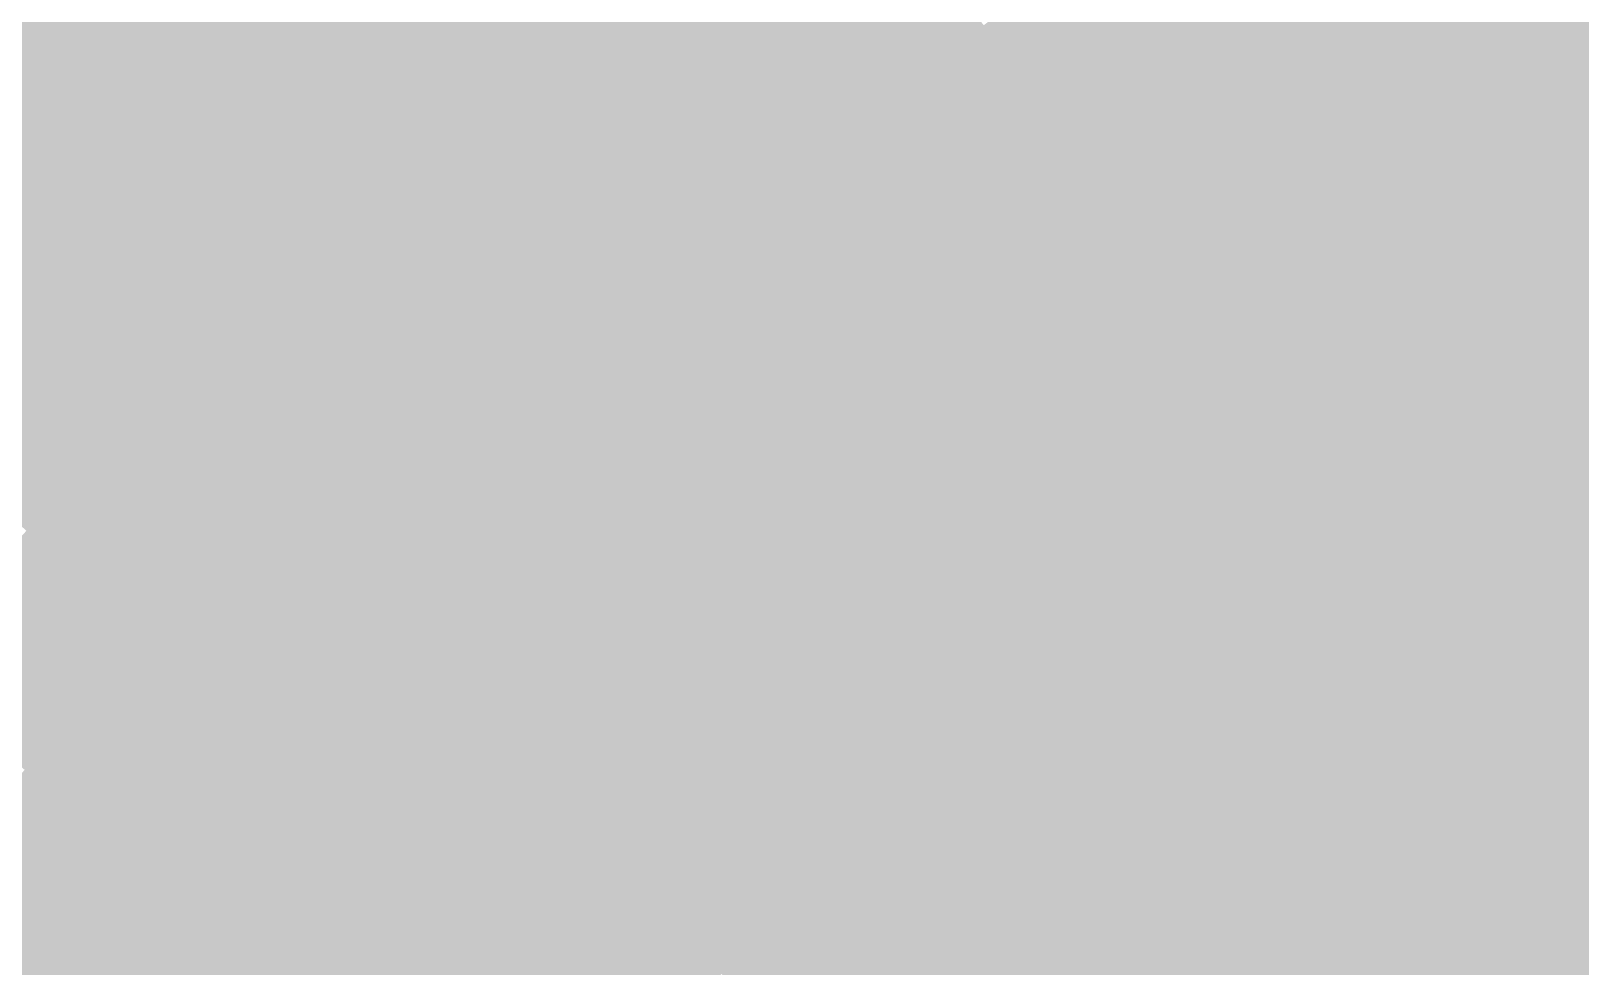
# Model space of a CAD drawing. Header units: inches. Extents: x -266 to 784, y -170 to 213.
# Drawn here: x -97.69 to -68.9, y 85 to 102.38 of the extents above; entities that cross this region are included whole.
import ezdxf

# ---------------------------------------------------------------- set-up
doc = ezdxf.new("R2010")
doc.units = ezdxf.units.IN
doc.header["$MEASUREMENT"] = 0

msp = doc.modelspace()

# ---------------------------------------------------------------- linework, layer by layer
at = {"color": 107, "true_color": 0x3d7b4a}
msp.add_solid([(-97.225217, 102.118839), (-97.914757, 102.843086), (-94.689813, 104.474109), (-95.361372, 105.21506)], dxfattribs=at)
at = {"color": 107, "true_color": 0x438850}
msp.add_solid([(-92.675136, 102.251255), (-93.346695, 102.992206), (-90.137852, 104.494821), (-90.791025, 105.25203)], dxfattribs=at)
at = {"color": 105, "true_color": 0x4a9456}
msp.add_solid([(-88.178334, 102.223194), (-88.831507, 102.980403), (-85.643093, 104.356411), (-86.277487, 105.129422)], dxfattribs=at)
at = {"color": 105, "true_color": 0x50a15b}
msp.add_solid([(-83.739914, 102.03738), (-84.374307, 102.81039), (-81.21057, 104.061728), (-81.825802, 104.850075)], dxfattribs=at)
at = {"color": 93, "true_color": 0x5bb663}
msp.add_solid([(-75.653812, 102.007357), (-76.249511, 102.810564), (-73.12764, 103.833271), (-73.703448, 104.650856)], dxfattribs=at)
at = {"color": 93, "true_color": 0x5fbf66}
msp.add_solid([(-71.976024, 102.198102), (-72.551832, 103.015686), (-69.446279, 103.933702), (-70.001849, 104.765171)], dxfattribs=at)
at = {"color": 107, "true_color": 0x3f7f4d}
msp.add_solid([(-96.535676, 101.394592), (-97.225217, 102.118839), (-94.018254, 103.733158), (-94.689813, 104.474109)], dxfattribs=at)
at = {"color": 107, "true_color": 0x458c53}
msp.add_solid([(-92.003577, 101.510304), (-92.675136, 102.251255), (-89.484679, 103.737612), (-90.137852, 104.494821)], dxfattribs=at)
at = {"color": 105, "true_color": 0x4c9958}
msp.add_solid([(-87.525161, 101.465985), (-88.178334, 102.223194), (-85.0087, 103.583401), (-85.643093, 104.356411)], dxfattribs=at)
at = {"color": 105, "true_color": 0x56ae61}
msp.add_solid([(-79.364875, 101.696689), (-79.980107, 102.485036), (-76.84521, 103.613772), (-77.44091, 104.416979)], dxfattribs=at)
at = {"color": 105, "true_color": 0x52a55e}
msp.add_solid([(-83.10552, 101.264369), (-83.739914, 102.03738), (-80.595338, 103.273382), (-81.21057, 104.061728)], dxfattribs=at)
at = {"color": 93, "true_color": 0x61c368}
msp.add_solid([(-71.400216, 101.380517), (-71.976024, 102.198102), (-68.890709, 103.102232), (-69.446279, 103.933702)], dxfattribs=at)
at = {"color": 107, "true_color": 0x41834f}
msp.add_solid([(-95.846136, 100.670345), (-96.535676, 101.394592), (-93.346695, 102.992206), (-94.018254, 103.733158)], dxfattribs=at)
at = {"color": 95, "true_color": 0x489055}
msp.add_solid([(-91.332018, 100.769353), (-92.003577, 101.510304), (-88.831507, 102.980403), (-89.484679, 103.737612)], dxfattribs=at)
at = {"color": 93, "true_color": 0x5dbb66}
msp.add_solid([(-75.058112, 101.204149), (-75.653812, 102.007357), (-72.551832, 103.015686), (-73.12764, 103.833271)], dxfattribs=at)
at = {"color": 105, "true_color": 0x4e9d5b}
msp.add_solid([(-86.871988, 100.708777), (-87.525161, 101.465985), (-84.374307, 102.81039), (-85.0087, 103.583401)], dxfattribs=at)
at = {"color": 105, "true_color": 0x59b263}
msp.add_solid([(-78.749644, 100.908343), (-79.364875, 101.696689), (-76.249511, 102.810564), (-76.84521, 103.613772)], dxfattribs=at)
at = {"color": 105, "true_color": 0x54aa60}
msp.add_solid([(-82.471127, 100.491359), (-83.10552, 101.264369), (-79.980107, 102.485036), (-80.595338, 103.273382)], dxfattribs=at)
at = {"color": 93, "true_color": 0x63c86a}
msp.add_solid([(-70.824408, 100.562932), (-71.400216, 101.380517), (-68.335139, 102.270762), (-68.890709, 103.102232)], dxfattribs=at)
at = {"color": 107, "true_color": 0x3d7b4b}
msp.add_solid([(-99.702056, 99.702056), (-100.409163, 100.409163), (-97.225217, 102.118839), (-97.914757, 102.843086)], dxfattribs=at)
at = {"color": 107, "true_color": 0x438852}
msp.add_solid([(-95.156595, 99.946097), (-95.846136, 100.670345), (-92.675136, 102.251255), (-93.346695, 102.992206)], dxfattribs=at)
at = {"color": 105, "true_color": 0x4a9458}
msp.add_solid([(-90.660459, 100.028402), (-91.332018, 100.769353), (-88.178334, 102.223194), (-88.831507, 102.980403)], dxfattribs=at)
at = {"color": 105, "true_color": 0x50a15d}
msp.add_solid([(-86.218815, 99.951568), (-86.871988, 100.708777), (-83.739914, 102.03738), (-84.374307, 102.81039)], dxfattribs=at)
at = {"color": 93, "true_color": 0x5bb665}
msp.add_solid([(-78.134412, 100.119996), (-78.749644, 100.908343), (-75.653812, 102.007357), (-76.249511, 102.810564)], dxfattribs=at)
at = {"color": 93, "true_color": 0x5fbf68}
msp.add_solid([(-74.462413, 100.400941), (-75.058112, 101.204149), (-71.976024, 102.198102), (-72.551832, 103.015686)], dxfattribs=at)
at = {"color": 107, "true_color": 0x458c54}
msp.add_solid([(-94.467055, 99.22185), (-95.156595, 99.946097), (-92.003577, 101.510304), (-92.675136, 102.251255)], dxfattribs=at)
at = {"color": 105, "true_color": 0x4c995a}
msp.add_solid([(-89.9889, 99.287451), (-90.660459, 100.028402), (-87.525161, 101.465985), (-88.178334, 102.223194)], dxfattribs=at)
at = {"color": 105, "true_color": 0x56ae63}
msp.add_solid([(-81.836734, 99.718348), (-82.471127, 100.491359), (-79.364875, 101.696689), (-79.980107, 102.485036)], dxfattribs=at)
at = {"color": 93, "true_color": 0x65cc6d}
msp.add_solid([(-70.248599, 99.745347), (-70.824408, 100.562932), (-67.779568, 101.439293), (-68.335139, 102.270762)], dxfattribs=at)
at = {"color": 107, "true_color": 0x3f7f4e}
msp.add_solid([(-98.994949, 98.994949), (-99.702056, 99.702056), (-96.535676, 101.394592), (-97.225217, 102.118839)], dxfattribs=at)
at = {"color": 105, "true_color": 0x52a560}
msp.add_solid([(-85.565642, 99.194359), (-86.218815, 99.951568), (-83.10552, 101.264369), (-83.739914, 102.03738)], dxfattribs=at)
at = {"color": 93, "true_color": 0x5dbb68}
msp.add_solid([(-77.51918, 99.33165), (-78.134412, 100.119996), (-75.058112, 101.204149), (-75.653812, 102.007357)], dxfattribs=at)
at = {"color": 93, "true_color": 0x61c36a}
msp.add_solid([(-73.866714, 99.597734), (-74.462413, 100.400941), (-71.400216, 101.380517), (-71.976024, 102.198102)], dxfattribs=at)
at = {"color": 105, "true_color": 0x59b265}
msp.add_solid([(-81.20234, 98.945338), (-81.836734, 99.718348), (-78.749644, 100.908343), (-79.364875, 101.696689)], dxfattribs=at)
at = {"color": 107, "true_color": 0x418351}
msp.add_solid([(-98.287843, 98.287843), (-98.994949, 98.994949), (-95.846136, 100.670345), (-96.535676, 101.394592)], dxfattribs=at)
at = {"color": 105, "true_color": 0x489057}
msp.add_solid([(-93.777514, 98.497603), (-94.467055, 99.22185), (-91.332018, 100.769353), (-92.003577, 101.510304)], dxfattribs=at)
at = {"color": 105, "true_color": 0x4e9d5d}
msp.add_solid([(-89.317341, 98.5465), (-89.9889, 99.287451), (-86.871988, 100.708777), (-87.525161, 101.465985)], dxfattribs=at)
at = {"color": 93, "true_color": 0x63c86d}
msp.add_solid([(-73.271014, 98.794526), (-73.866714, 99.597734), (-70.824408, 100.562932), (-71.400216, 101.380517)], dxfattribs=at)
at = {"color": 93, "true_color": 0x68d06f}
msp.add_solid([(-69.672791, 98.927762), (-70.248599, 99.745347), (-67.223998, 100.607823), (-67.779568, 101.439293)], dxfattribs=at)
at = {"color": 105, "true_color": 0x54aa62}
msp.add_solid([(-84.91247, 98.43715), (-85.565642, 99.194359), (-82.471127, 100.491359), (-83.10552, 101.264369)], dxfattribs=at)
at = {"color": 93, "true_color": 0x5fbf6a}
msp.add_solid([(-76.903949, 98.543303), (-77.51918, 99.33165), (-74.462413, 100.400941), (-75.058112, 101.204149)], dxfattribs=at)
at = {"color": 105, "true_color": 0x4a9459}
msp.add_solid([(-93.087974, 97.773356), (-93.777514, 98.497603), (-90.660459, 100.028402), (-91.332018, 100.769353)], dxfattribs=at)
at = {"color": 93, "true_color": 0x5bb668}
msp.add_solid([(-80.567947, 98.172328), (-81.20234, 98.945338), (-78.134412, 100.119996), (-78.749644, 100.908343)], dxfattribs=at)
at = {"color": 107, "true_color": 0x438853}
msp.add_solid([(-97.580736, 97.580736), (-98.287843, 98.287843), (-95.156595, 99.946097), (-95.846136, 100.670345)], dxfattribs=at)
at = {"color": 105, "true_color": 0x50a15f}
msp.add_solid([(-88.645782, 97.805549), (-89.317341, 98.5465), (-86.218815, 99.951568), (-86.871988, 100.708777)], dxfattribs=at)
at = {"color": 105, "true_color": 0x56ae65}
msp.add_solid([(-84.259297, 97.679941), (-84.91247, 98.43715), (-81.836734, 99.718348), (-82.471127, 100.491359)], dxfattribs=at)
at = {"color": 93, "true_color": 0x65cc6f}
msp.add_solid([(-72.675315, 97.991319), (-73.271014, 98.794526), (-70.248599, 99.745347), (-70.824408, 100.562932)], dxfattribs=at)
at = {"color": 93, "true_color": 0x6ad471}
msp.add_solid([(-69.096983, 98.110178), (-69.672791, 98.927762), (-66.668428, 99.776353), (-67.223998, 100.607823)], dxfattribs=at)
at = {"color": 93, "true_color": 0x61c36d}
msp.add_solid([(-76.288717, 97.754957), (-76.903949, 98.543303), (-73.866714, 99.597734), (-74.462413, 100.400941)], dxfattribs=at)
at = {"color": 107, "true_color": 0x458c56}
msp.add_solid([(-96.873629, 96.873629), (-97.580736, 97.580736), (-94.467055, 99.22185), (-95.156595, 99.946097)], dxfattribs=at)
at = {"color": 105, "true_color": 0x4c995c}
msp.add_solid([(-92.398433, 97.049109), (-93.087974, 97.773356), (-89.9889, 99.287451), (-90.660459, 100.028402)], dxfattribs=at)
at = {"color": 105, "true_color": 0x52a562}
msp.add_solid([(-87.974223, 97.064597), (-88.645782, 97.805549), (-85.565642, 99.194359), (-86.218815, 99.951568)], dxfattribs=at)
at = {"color": 93, "true_color": 0x5dbb6a}
msp.add_solid([(-79.933554, 97.399317), (-80.567947, 98.172328), (-77.51918, 99.33165), (-78.134412, 100.119996)], dxfattribs=at)
at = {"color": 93, "true_color": 0x59b267}
msp.add_solid([(-83.606124, 96.922732), (-84.259297, 97.679941), (-81.20234, 98.945338), (-81.836734, 99.718348)], dxfattribs=at)
at = {"color": 93, "true_color": 0x68d071}
msp.add_solid([(-72.079616, 97.188111), (-72.675315, 97.991319), (-69.672791, 98.927762), (-70.248599, 99.745347)], dxfattribs=at)
at = {"color": 103, "true_color": 0x6cd973}
msp.add_solid([(-68.521175, 97.292593), (-69.096983, 98.110178), (-66.112858, 98.944884), (-66.668428, 99.776353)], dxfattribs=at)
at = {"color": 93, "true_color": 0x5fbf6c}
msp.add_solid([(-79.299161, 96.626307), (-79.933554, 97.399317), (-76.903949, 98.543303), (-77.51918, 99.33165)], dxfattribs=at)
at = {"color": 93, "true_color": 0x63c86f}
msp.add_solid([(-75.673486, 96.966611), (-76.288717, 97.754957), (-73.271014, 98.794526), (-73.866714, 99.597734)], dxfattribs=at)
at = {"color": 105, "true_color": 0x489059}
msp.add_solid([(-96.166522, 96.166522), (-96.873629, 96.873629), (-93.777514, 98.497603), (-94.467055, 99.22185)], dxfattribs=at)
at = {"color": 105, "true_color": 0x4e9d5f}
msp.add_solid([(-91.708892, 96.324862), (-92.398433, 97.049109), (-89.317341, 98.5465), (-89.9889, 99.287451)], dxfattribs=at)
at = {"color": 105, "true_color": 0x54aa64}
msp.add_solid([(-87.302664, 96.323646), (-87.974223, 97.064597), (-84.91247, 98.43715), (-85.565642, 99.194359)], dxfattribs=at)
at = {"color": 93, "true_color": 0x5bb66a}
msp.add_solid([(-82.952951, 96.165524), (-83.606124, 96.922732), (-80.567947, 98.172328), (-81.20234, 98.945338)], dxfattribs=at)
at = {"color": 93, "true_color": 0x65cc71}
msp.add_solid([(-75.058254, 96.178264), (-75.673486, 96.966611), (-72.675315, 97.991319), (-73.271014, 98.794526)], dxfattribs=at)
at = {"color": 103, "true_color": 0x6ad474}
msp.add_solid([(-71.483917, 96.384904), (-72.079616, 97.188111), (-69.096983, 98.110178), (-69.672791, 98.927762)], dxfattribs=at)
at = {"color": 105, "true_color": 0x4a945b}
msp.add_solid([(-95.459415, 95.459415), (-96.166522, 96.166522), (-93.087974, 97.773356), (-93.777514, 98.497603)], dxfattribs=at)
at = {"color": 105, "true_color": 0x50a161}
msp.add_solid([(-91.019352, 95.600615), (-91.708892, 96.324862), (-88.645782, 97.805549), (-89.317341, 98.5465)], dxfattribs=at)
at = {"color": 93, "true_color": 0x61c36f}
msp.add_solid([(-78.664767, 95.853296), (-79.299161, 96.626307), (-76.288717, 97.754957), (-76.903949, 98.543303)], dxfattribs=at)
at = {"color": 107, "true_color": 0x438855}
msp.add_solid([(-99.946097, 95.156595), (-100.670345, 95.846136), (-97.580736, 97.580736), (-98.287843, 98.287843)], dxfattribs=at)
at = {"color": 105, "true_color": 0x56ae67}
msp.add_solid([(-86.631105, 95.582695), (-87.302664, 96.323646), (-84.259297, 97.679941), (-84.91247, 98.43715)], dxfattribs=at)
at = {"color": 93, "true_color": 0x5dbb6c}
msp.add_solid([(-82.299778, 95.408315), (-82.952951, 96.165524), (-79.933554, 97.399317), (-80.567947, 98.172328)], dxfattribs=at)
at = {"color": 103, "true_color": 0x68d074}
msp.add_solid([(-74.443022, 95.389918), (-75.058254, 96.178264), (-72.079616, 97.188111), (-72.675315, 97.991319)], dxfattribs=at)
at = {"color": 103, "true_color": 0x6cd976}
msp.add_solid([(-70.888217, 95.581696), (-71.483917, 96.384904), (-68.521175, 97.292593), (-69.096983, 98.110178)], dxfattribs=at)
at = {"color": 105, "true_color": 0x4c995e}
msp.add_solid([(-94.752309, 94.752309), (-95.459415, 95.459415), (-92.398433, 97.049109), (-93.087974, 97.773356)], dxfattribs=at)
at = {"color": 105, "true_color": 0x52a564}
msp.add_solid([(-90.329811, 94.876368), (-91.019352, 95.600615), (-87.974223, 97.064597), (-88.645782, 97.805549)], dxfattribs=at)
at = {"color": 93, "true_color": 0x59b269}
msp.add_solid([(-85.959546, 94.841744), (-86.631105, 95.582695), (-83.606124, 96.922732), (-84.259297, 97.679941)], dxfattribs=at)
at = {"color": 93, "true_color": 0x63c871}
msp.add_solid([(-78.030374, 95.080286), (-78.664767, 95.853296), (-75.673486, 96.966611), (-76.288717, 97.754957)], dxfattribs=at)
at = {"color": 117, "true_color": 0x458c58}
msp.add_solid([(-99.22185, 94.467055), (-99.946097, 95.156595), (-96.873629, 96.873629), (-97.580736, 97.580736)], dxfattribs=at)
at = {"color": 93, "true_color": 0x5fbf6f}
msp.add_solid([(-81.646605, 94.651106), (-82.299778, 95.408315), (-79.299161, 96.626307), (-79.933554, 97.399317)], dxfattribs=at)
at = {"color": 105, "true_color": 0x4e9d60}
msp.add_solid([(-94.045202, 94.045202), (-94.752309, 94.752309), (-91.708892, 96.324862), (-92.398433, 97.049109)], dxfattribs=at)
at = {"color": 105, "true_color": 0x54aa66}
msp.add_solid([(-89.640271, 94.152121), (-90.329811, 94.876368), (-87.302664, 96.323646), (-87.974223, 97.064597)], dxfattribs=at)
at = {"color": 103, "true_color": 0x6ad476}
msp.add_solid([(-73.827791, 94.601571), (-74.443022, 95.389918), (-71.483917, 96.384904), (-72.079616, 97.188111)], dxfattribs=at)
at = {"color": 103, "true_color": 0x6edd78}
msp.add_solid([(-70.292518, 94.778489), (-70.888217, 95.581696), (-67.945367, 96.475008), (-68.521175, 97.292593)], dxfattribs=at)
at = {"color": 105, "true_color": 0x48905a}
msp.add_solid([(-98.497603, 93.777514), (-99.22185, 94.467055), (-96.166522, 96.166522), (-96.873629, 96.873629)], dxfattribs=at)
at = {"color": 93, "true_color": 0x5bb66c}
msp.add_solid([(-85.287987, 94.100793), (-85.959546, 94.841744), (-82.952951, 96.165524), (-83.606124, 96.922732)], dxfattribs=at)
at = {"color": 103, "true_color": 0x65cc74}
msp.add_solid([(-77.395981, 94.307275), (-78.030374, 95.080286), (-75.058254, 96.178264), (-75.673486, 96.966611)], dxfattribs=at)
at = {"color": 93, "true_color": 0x61c371}
msp.add_solid([(-80.993433, 93.893897), (-81.646605, 94.651106), (-78.664767, 95.853296), (-79.299161, 96.626307)], dxfattribs=at)
at = {"color": 103, "true_color": 0x70e17b}
msp.add_solid([(-69.696819, 93.975281), (-70.292518, 94.778489), (-67.369558, 95.657423), (-67.945367, 96.475008)], dxfattribs=at)
at = {"color": 105, "true_color": 0x4a945d}
msp.add_solid([(-97.773356, 93.087974), (-98.497603, 93.777514), (-95.459415, 95.459415), (-96.166522, 96.166522)], dxfattribs=at)
at = {"color": 105, "true_color": 0x50a163}
msp.add_solid([(-93.338095, 93.338095), (-94.045202, 94.045202), (-91.019352, 95.600615), (-91.708892, 96.324862)], dxfattribs=at)
at = {"color": 115, "true_color": 0x56ae69}
msp.add_solid([(-88.95073, 93.427874), (-89.640271, 94.152121), (-86.631105, 95.582695), (-87.302664, 96.323646)], dxfattribs=at)
at = {"color": 93, "true_color": 0x5dbb6e}
msp.add_solid([(-84.616428, 93.359842), (-85.287987, 94.100793), (-82.299778, 95.408315), (-82.952951, 96.165524)], dxfattribs=at)
at = {"color": 103, "true_color": 0x68d076}
msp.add_solid([(-76.761587, 93.534265), (-77.395981, 94.307275), (-74.443022, 95.389918), (-75.058254, 96.178264)], dxfattribs=at)
at = {"color": 103, "true_color": 0x6cd979}
msp.add_solid([(-73.212559, 93.813225), (-73.827791, 94.601571), (-70.888217, 95.581696), (-71.483917, 96.384904)], dxfattribs=at)
at = {"color": 105, "true_color": 0x52a566}
msp.add_solid([(-92.630988, 92.630988), (-93.338095, 93.338095), (-90.329811, 94.876368), (-91.019352, 95.600615)], dxfattribs=at)
at = {"color": 115, "true_color": 0x59b26b}
msp.add_solid([(-88.26119, 92.703627), (-88.95073, 93.427874), (-85.959546, 94.841744), (-86.631105, 95.582695)], dxfattribs=at)
at = {"color": 103, "true_color": 0x63c874}
msp.add_solid([(-80.34026, 93.136688), (-80.993433, 93.893897), (-78.030374, 95.080286), (-78.664767, 95.853296)], dxfattribs=at)
at = {"color": 103, "true_color": 0x6edd7b}
msp.add_solid([(-72.597328, 93.024878), (-73.212559, 93.813225), (-70.292518, 94.778489), (-70.888217, 95.581696)], dxfattribs=at)
at = {"color": 103, "true_color": 0x72e57d}
msp.add_solid([(-69.101119, 93.172074), (-69.696819, 93.975281), (-66.79375, 94.839838), (-67.369558, 95.657423)], dxfattribs=at)
at = {"color": 105, "true_color": 0x4c9960}
msp.add_solid([(-97.049109, 92.398433), (-97.773356, 93.087974), (-94.752309, 94.752309), (-95.459415, 95.459415)], dxfattribs=at)
at = {"color": 93, "true_color": 0x5fbf71}
msp.add_solid([(-83.944869, 92.618891), (-84.616428, 93.359842), (-81.646605, 94.651106), (-82.299778, 95.408315)], dxfattribs=at)
at = {"color": 103, "true_color": 0x6ad479}
msp.add_solid([(-76.127194, 92.761254), (-76.761587, 93.534265), (-73.827791, 94.601571), (-74.443022, 95.389918)], dxfattribs=at)
at = {"color": 103, "true_color": 0x65cc76}
msp.add_solid([(-79.687087, 92.379479), (-80.34026, 93.136688), (-77.395981, 94.307275), (-78.030374, 95.080286)], dxfattribs=at)
at = {"color": 105, "true_color": 0x4e9d62}
msp.add_solid([(-96.324862, 91.708892), (-97.049109, 92.398433), (-94.045202, 94.045202), (-94.752309, 94.752309)], dxfattribs=at)
at = {"color": 105, "true_color": 0x54aa68}
msp.add_solid([(-91.923882, 91.923882), (-92.630988, 92.630988), (-89.640271, 94.152121), (-90.329811, 94.876368)], dxfattribs=at)
at = {"color": 93, "true_color": 0x5bb66e}
msp.add_solid([(-87.571649, 91.97938), (-88.26119, 92.703627), (-85.287987, 94.100793), (-85.959546, 94.841744)], dxfattribs=at)
at = {"color": 103, "true_color": 0x70e17d}
msp.add_solid([(-71.982096, 92.236532), (-72.597328, 93.024878), (-69.696819, 93.975281), (-70.292518, 94.778489)], dxfattribs=at)
at = {"color": 91, "true_color": 0x74ea7f}
msp.add_solid([(-68.50542, 92.368866), (-69.101119, 93.172074), (-66.217942, 94.022254), (-66.79375, 94.839838)], dxfattribs=at)
at = {"color": 103, "true_color": 0x61c374}
msp.add_solid([(-83.27331, 91.87794), (-83.944869, 92.618891), (-80.993433, 93.893897), (-81.646605, 94.651106)], dxfattribs=at)
at = {"color": 103, "true_color": 0x6cd97b}
msp.add_solid([(-75.492801, 91.988244), (-76.127194, 92.761254), (-73.212559, 93.813225), (-73.827791, 94.601571)], dxfattribs=at)
at = {"color": 115, "true_color": 0x56ae6b}
msp.add_solid([(-91.216775, 91.216775), (-91.923882, 91.923882), (-88.95073, 93.427874), (-89.640271, 94.152121)], dxfattribs=at)
at = {"color": 103, "true_color": 0x68d079}
msp.add_solid([(-79.033914, 91.62227), (-79.687087, 92.379479), (-76.761587, 93.534265), (-77.395981, 94.307275)], dxfattribs=at)
at = {"color": 105, "true_color": 0x50a165}
msp.add_solid([(-95.600615, 91.019352), (-96.324862, 91.708892), (-93.338095, 93.338095), (-94.045202, 94.045202)], dxfattribs=at)
at = {"color": 93, "true_color": 0x5dbb71}
msp.add_solid([(-86.882109, 91.255132), (-87.571649, 91.97938), (-84.616428, 93.359842), (-85.287987, 94.100793)], dxfattribs=at)
at = {"color": 103, "true_color": 0x63c876}
msp.add_solid([(-82.601751, 91.136988), (-83.27331, 91.87794), (-80.34026, 93.136688), (-80.993433, 93.893897)], dxfattribs=at)
at = {"color": 103, "true_color": 0x72e580}
msp.add_solid([(-71.366865, 91.448186), (-71.982096, 92.236532), (-69.101119, 93.172074), (-69.696819, 93.975281)], dxfattribs=at)
at = {"color": 103, "true_color": 0x6edd7e}
msp.add_solid([(-74.858408, 91.215234), (-75.492801, 91.988244), (-72.597328, 93.024878), (-73.212559, 93.813225)], dxfattribs=at)
at = {"color": 105, "true_color": 0x52a568}
msp.add_solid([(-94.876368, 90.329811), (-95.600615, 91.019352), (-92.630988, 92.630988), (-93.338095, 93.338095)], dxfattribs=at)
at = {"color": 115, "true_color": 0x59b26e}
msp.add_solid([(-90.509668, 90.509668), (-91.216775, 91.216775), (-88.26119, 92.703627), (-88.95073, 93.427874)], dxfattribs=at)
at = {"color": 103, "true_color": 0x5fbf73}
msp.add_solid([(-86.192568, 90.530885), (-86.882109, 91.255132), (-83.944869, 92.618891), (-84.616428, 93.359842)], dxfattribs=at)
at = {"color": 103, "true_color": 0x6ad47b}
msp.add_solid([(-78.380741, 90.865062), (-79.033914, 91.62227), (-76.127194, 92.761254), (-76.761587, 93.534265)], dxfattribs=at)
at = {"color": 105, "true_color": 0x4c9961}
msp.add_solid([(-99.287451, 89.9889), (-100.028402, 90.660459), (-97.049109, 92.398433), (-97.773356, 93.087974)], dxfattribs=at)
at = {"color": 103, "true_color": 0x65cc79}
msp.add_solid([(-81.930192, 90.396037), (-82.601751, 91.136988), (-79.687087, 92.379479), (-80.34026, 93.136688)], dxfattribs=at)
at = {"color": 103, "true_color": 0x70e180}
msp.add_solid([(-74.224014, 90.442223), (-74.858408, 91.215234), (-71.982096, 92.236532), (-72.597328, 93.024878)], dxfattribs=at)
at = {"color": 91, "true_color": 0x74ea82}
msp.add_solid([(-70.751633, 90.659839), (-71.366865, 91.448186), (-68.50542, 92.368866), (-69.101119, 93.172074)], dxfattribs=at)
at = {"color": 93, "true_color": 0x5bb670}
msp.add_solid([(-89.802561, 89.802561), (-90.509668, 90.509668), (-87.571649, 91.97938), (-88.26119, 92.703627)], dxfattribs=at)
at = {"color": 103, "true_color": 0x6cd97e}
msp.add_solid([(-77.727568, 90.107853), (-78.380741, 90.865062), (-75.492801, 91.988244), (-76.127194, 92.761254)], dxfattribs=at)
at = {"color": 115, "true_color": 0x54aa6a}
msp.add_solid([(-94.152121, 89.640271), (-94.876368, 90.329811), (-91.923882, 91.923882), (-92.630988, 92.630988)], dxfattribs=at)
at = {"color": 103, "true_color": 0x61c376}
msp.add_solid([(-85.503028, 89.806638), (-86.192568, 90.530885), (-83.27331, 91.87794), (-83.944869, 92.618891)], dxfattribs=at)
at = {"color": 105, "true_color": 0x4e9d64}
msp.add_solid([(-98.5465, 89.317341), (-99.287451, 89.9889), (-96.324862, 91.708892), (-97.049109, 92.398433)], dxfattribs=at)
at = {"color": 103, "true_color": 0x68d07b}
msp.add_solid([(-81.258634, 89.655086), (-81.930192, 90.396037), (-79.033914, 91.62227), (-79.687087, 92.379479)], dxfattribs=at)
at = {"color": 103, "true_color": 0x72e582}
msp.add_solid([(-73.589621, 89.669213), (-74.224014, 90.442223), (-71.366865, 91.448186), (-71.982096, 92.236532)], dxfattribs=at)
at = {"color": 91, "true_color": 0x76ee84}
msp.add_solid([(-70.136401, 89.871493), (-70.751633, 90.659839), (-67.909721, 91.565659), (-68.50542, 92.368866)], dxfattribs=at)
at = {"color": 115, "true_color": 0x56ae6d}
msp.add_solid([(-93.427874, 88.95073), (-94.152121, 89.640271), (-91.216775, 91.216775), (-91.923882, 91.923882)], dxfattribs=at)
at = {"color": 103, "true_color": 0x5dbb73}
msp.add_solid([(-89.095454, 89.095454), (-89.802561, 89.802561), (-86.882109, 91.255132), (-87.571649, 91.97938)], dxfattribs=at)
at = {"color": 103, "true_color": 0x63c878}
msp.add_solid([(-84.813487, 89.082391), (-85.503028, 89.806638), (-82.601751, 91.136988), (-83.27331, 91.87794)], dxfattribs=at)
at = {"color": 103, "true_color": 0x6edd80}
msp.add_solid([(-77.074395, 89.350644), (-77.727568, 90.107853), (-74.858408, 91.215234), (-75.492801, 91.988244)], dxfattribs=at)
at = {"color": 105, "true_color": 0x50a167}
msp.add_solid([(-97.805549, 88.645782), (-98.5465, 89.317341), (-95.600615, 91.019352), (-96.324862, 91.708892)], dxfattribs=at)
at = {"color": 103, "true_color": 0x6ad47e}
msp.add_solid([(-80.587075, 88.914135), (-81.258634, 89.655086), (-78.380741, 90.865062), (-79.033914, 91.62227)], dxfattribs=at)
at = {"color": 91, "true_color": 0x79f287}
msp.add_solid([(-69.52117, 89.083146), (-70.136401, 89.871493), (-67.314021, 90.762451), (-67.909721, 91.565659)], dxfattribs=at)
at = {"color": 91, "true_color": 0x74ea85}
msp.add_solid([(-72.955228, 88.896202), (-73.589621, 89.669213), (-70.751633, 90.659839), (-71.366865, 91.448186)], dxfattribs=at)
at = {"color": 115, "true_color": 0x52a56a}
msp.add_solid([(-97.064597, 87.974223), (-97.805549, 88.645782), (-94.876368, 90.329811), (-95.600615, 91.019352)], dxfattribs=at)
at = {"color": 115, "true_color": 0x59b270}
msp.add_solid([(-92.703627, 88.26119), (-93.427874, 88.95073), (-90.509668, 90.509668), (-91.216775, 91.216775)], dxfattribs=at)
at = {"color": 103, "true_color": 0x5fbf76}
msp.add_solid([(-88.388348, 88.388348), (-89.095454, 89.095454), (-86.192568, 90.530885), (-86.882109, 91.255132)], dxfattribs=at)
at = {"color": 103, "true_color": 0x65cc7b}
msp.add_solid([(-84.123946, 88.358144), (-84.813487, 89.082391), (-81.930192, 90.396037), (-82.601751, 91.136988)], dxfattribs=at)
at = {"color": 103, "true_color": 0x70e183}
msp.add_solid([(-76.421223, 88.593435), (-77.074395, 89.350644), (-74.224014, 90.442223), (-74.858408, 91.215234)], dxfattribs=at)
at = {"color": 103, "true_color": 0x6cd980}
msp.add_solid([(-79.915516, 88.173184), (-80.587075, 88.914135), (-77.727568, 90.107853), (-78.380741, 90.865062)], dxfattribs=at)
at = {"color": 91, "true_color": 0x7bf689}
msp.add_solid([(-68.905938, 88.2948), (-69.52117, 89.083146), (-66.718322, 89.959244), (-67.314021, 90.762451)], dxfattribs=at)
at = {"color": 93, "true_color": 0x5bb672}
msp.add_solid([(-91.97938, 87.571649), (-92.703627, 88.26119), (-89.802561, 89.802561), (-90.509668, 90.509668)], dxfattribs=at)
at = {"color": 103, "true_color": 0x61c378}
msp.add_solid([(-87.681241, 87.681241), (-88.388348, 88.388348), (-85.503028, 89.806638), (-86.192568, 90.530885)], dxfattribs=at)
at = {"color": 103, "true_color": 0x72e585}
msp.add_solid([(-75.76805, 87.836226), (-76.421223, 88.593435), (-73.589621, 89.669213), (-74.224014, 90.442223)], dxfattribs=at)
at = {"color": 91, "true_color": 0x76ee87}
msp.add_solid([(-72.320834, 88.123192), (-72.955228, 88.896202), (-70.136401, 89.871493), (-70.751633, 90.659839)], dxfattribs=at)
at = {"color": 115, "true_color": 0x54aa6c}
msp.add_solid([(-96.323646, 87.302664), (-97.064597, 87.974223), (-94.152121, 89.640271), (-94.876368, 90.329811)], dxfattribs=at)
at = {"color": 103, "true_color": 0x68d07e}
msp.add_solid([(-83.434406, 87.633897), (-84.123946, 88.358144), (-81.258634, 89.655086), (-81.930192, 90.396037)], dxfattribs=at)
at = {"color": 103, "true_color": 0x6edd83}
msp.add_solid([(-79.243957, 87.432233), (-79.915516, 88.173184), (-77.074395, 89.350644), (-77.727568, 90.107853)], dxfattribs=at)
at = {"color": 91, "true_color": 0x79f28a}
msp.add_solid([(-71.686441, 87.350181), (-72.320834, 88.123192), (-69.52117, 89.083146), (-70.136401, 89.871493)], dxfattribs=at)
at = {"color": 91, "true_color": 0x7dfb8c}
msp.add_solid([(-68.290707, 87.506453), (-68.905938, 88.2948), (-66.122623, 89.156036), (-66.718322, 89.959244)], dxfattribs=at)
at = {"color": 115, "true_color": 0x56ae6f}
msp.add_solid([(-95.582695, 86.631105), (-96.323646, 87.302664), (-93.427874, 88.95073), (-94.152121, 89.640271)], dxfattribs=at)
at = {"color": 103, "true_color": 0x5dbb75}
msp.add_solid([(-91.255132, 86.882109), (-91.97938, 87.571649), (-89.095454, 89.095454), (-89.802561, 89.802561)], dxfattribs=at)
at = {"color": 103, "true_color": 0x63c87b}
msp.add_solid([(-86.974134, 86.974134), (-87.681241, 87.681241), (-84.813487, 89.082391), (-85.503028, 89.806638)], dxfattribs=at)
at = {"color": 103, "true_color": 0x6ad480}
msp.add_solid([(-82.744865, 86.90965), (-83.434406, 87.633897), (-80.587075, 88.914135), (-81.258634, 89.655086)], dxfattribs=at)
at = {"color": 91, "true_color": 0x74ea88}
msp.add_solid([(-75.114877, 87.079017), (-75.76805, 87.836226), (-72.955228, 88.896202), (-73.589621, 89.669213)], dxfattribs=at)
at = {"color": 103, "true_color": 0x70e185}
msp.add_solid([(-78.572398, 86.691282), (-79.243957, 87.432233), (-76.421223, 88.593435), (-77.074395, 89.350644)], dxfattribs=at)
at = {"color": 103, "true_color": 0x5fbf78}
msp.add_solid([(-90.530885, 86.192568), (-91.255132, 86.882109), (-88.388348, 88.388348), (-89.095454, 89.095454)], dxfattribs=at)
at = {"color": 103, "true_color": 0x65cc7d}
msp.add_solid([(-86.267027, 86.267027), (-86.974134, 86.974134), (-84.123946, 88.358144), (-84.813487, 89.082391)], dxfattribs=at)
at = {"color": 91, "true_color": 0x7bf68c}
msp.add_solid([(-71.052048, 86.577171), (-71.686441, 87.350181), (-68.905938, 88.2948), (-69.52117, 89.083146)], dxfattribs=at)
at = {"color": 115, "true_color": 0x59b272}
msp.add_solid([(-94.841744, 85.959546), (-95.582695, 86.631105), (-92.703627, 88.26119), (-93.427874, 88.95073)], dxfattribs=at)
at = {"color": 103, "true_color": 0x6cd983}
msp.add_solid([(-82.055325, 86.185403), (-82.744865, 86.90965), (-79.915516, 88.173184), (-80.587075, 88.914135)], dxfattribs=at)
at = {"color": 91, "true_color": 0x76ee8a}
msp.add_solid([(-74.461704, 86.321809), (-75.114877, 87.079017), (-72.320834, 88.123192), (-72.955228, 88.896202)], dxfattribs=at)
at = {"color": 115, "true_color": 0x52a56c}
msp.add_solid([(-99.194359, 85.565642), (-99.951568, 86.218815), (-97.064597, 87.974223), (-97.805549, 88.645782)], dxfattribs=at)
at = {"color": 103, "true_color": 0x61c37a}
msp.add_solid([(-89.806638, 85.503028), (-90.530885, 86.192568), (-87.681241, 87.681241), (-88.388348, 88.388348)], dxfattribs=at)
at = {"color": 103, "true_color": 0x72e588}
msp.add_solid([(-77.900839, 85.950331), (-78.572398, 86.691282), (-75.76805, 87.836226), (-76.421223, 88.593435)], dxfattribs=at)
at = {"color": 103, "true_color": 0x5bb675}
msp.add_solid([(-94.100793, 85.287987), (-94.841744, 85.959546), (-91.97938, 87.571649), (-92.703627, 88.26119)], dxfattribs=at)
at = {"color": 103, "true_color": 0x68d080}
msp.add_solid([(-85.559921, 85.559921), (-86.267027, 86.267027), (-83.434406, 87.633897), (-84.123946, 88.358144)], dxfattribs=at)
at = {"color": 103, "true_color": 0x6edd85}
msp.add_solid([(-81.365784, 85.461156), (-82.055325, 86.185403), (-79.243957, 87.432233), (-79.915516, 88.173184)], dxfattribs=at)
at = {"color": 91, "true_color": 0x79f28d}
msp.add_solid([(-73.808531, 85.5646), (-74.461704, 86.321809), (-71.686441, 87.350181), (-72.320834, 88.123192)], dxfattribs=at)
at = {"color": 91, "true_color": 0x7dfb8f}
msp.add_solid([(-70.417655, 85.80416), (-71.052048, 86.577171), (-68.290707, 87.506453), (-68.905938, 88.2948)], dxfattribs=at)
at = {"color": 115, "true_color": 0x54aa6e}
msp.add_solid([(-98.43715, 84.91247), (-99.194359, 85.565642), (-96.323646, 87.302664), (-97.064597, 87.974223)], dxfattribs=at)
at = {"color": 91, "true_color": 0x74ea8a}
msp.add_solid([(-77.22928, 85.209379), (-77.900839, 85.950331), (-75.114877, 87.079017), (-75.76805, 87.836226)], dxfattribs=at)
at = {"color": 103, "true_color": 0x5dbb77}
msp.add_solid([(-93.359842, 84.616428), (-94.100793, 85.287987), (-91.255132, 86.882109), (-91.97938, 87.571649)], dxfattribs=at)
at = {"color": 103, "true_color": 0x63c87d}
msp.add_solid([(-89.082391, 84.813487), (-89.806638, 85.503028), (-86.974134, 86.974134), (-87.681241, 87.681241)], dxfattribs=at)
at = {"color": 103, "true_color": 0x6ad483}
msp.add_solid([(-84.852814, 84.852814), (-85.559921, 85.559921), (-82.744865, 86.90965), (-83.434406, 87.633897)], dxfattribs=at)
at = {"color": 115, "true_color": 0x56ae71}
msp.add_solid([(-97.679941, 84.259297), (-98.43715, 84.91247), (-95.582695, 86.631105), (-96.323646, 87.302664)], dxfattribs=at)
at = {"color": 103, "true_color": 0x70e188}
msp.add_solid([(-80.676244, 84.736909), (-81.365784, 85.461156), (-78.572398, 86.691282), (-79.243957, 87.432233)], dxfattribs=at)
at = {"color": 91, "true_color": 0x7bf68f}
msp.add_solid([(-73.155358, 84.807391), (-73.808531, 85.5646), (-71.052048, 86.577171), (-71.686441, 87.350181)], dxfattribs=at)
at = {"color": 101, "true_color": 0x7fff91}
msp.add_solid([(-69.783261, 85.03115), (-70.417655, 85.80416), (-67.675475, 86.718107), (-68.290707, 87.506453)], dxfattribs=at)
at = {"color": 103, "true_color": 0x65cc80}
msp.add_solid([(-88.358144, 84.123946), (-89.082391, 84.813487), (-86.267027, 86.267027), (-86.974134, 86.974134)], dxfattribs=at)
at = {"color": 91, "true_color": 0x76ee8d}
msp.add_solid([(-76.557721, 84.468428), (-77.22928, 85.209379), (-74.461704, 86.321809), (-75.114877, 87.079017)], dxfattribs=at)
at = {"color": 103, "true_color": 0x5fbf7a}
msp.add_solid([(-92.618891, 83.944869), (-93.359842, 84.616428), (-90.530885, 86.192568), (-91.255132, 86.882109)], dxfattribs=at)
at = {"color": 103, "true_color": 0x6cd985}
msp.add_solid([(-84.145707, 84.145707), (-84.852814, 84.852814), (-82.055325, 86.185403), (-82.744865, 86.90965)], dxfattribs=at)
at = {"color": 103, "true_color": 0x72e58a}
msp.add_solid([(-79.986703, 84.012662), (-80.676244, 84.736909), (-77.900839, 85.950331), (-78.572398, 86.691282)], dxfattribs=at)
at = {"color": 91, "true_color": 0x7afe8d}
msp.add_solid([(-69.148868, 84.258139), (-69.783261, 85.03115), (-67.060243, 85.929761), (-67.675475, 86.718107)], dxfattribs=at)
at = {"color": 115, "true_color": 0x59b274}
msp.add_solid([(-96.922732, 83.606124), (-97.679941, 84.259297), (-94.841744, 85.959546), (-95.582695, 86.631105)], dxfattribs=at)
at = {"color": 101, "true_color": 0x7dfb92}
msp.add_solid([(-72.502186, 84.050182), (-73.155358, 84.807391), (-70.417655, 85.80416), (-71.052048, 86.577171)], dxfattribs=at)
at = {"color": 103, "true_color": 0x61c37d}
msp.add_solid([(-91.87794, 83.27331), (-92.618891, 83.944869), (-89.806638, 85.503028), (-90.530885, 86.192568)], dxfattribs=at)
at = {"color": 103, "true_color": 0x68d082}
msp.add_solid([(-87.633897, 83.434406), (-88.358144, 84.123946), (-85.559921, 85.559921), (-86.267027, 86.267027)], dxfattribs=at)
at = {"color": 103, "true_color": 0x6edd88}
msp.add_solid([(-83.4386, 83.4386), (-84.145707, 84.145707), (-81.365784, 85.461156), (-82.055325, 86.185403)], dxfattribs=at)
at = {"color": 91, "true_color": 0x79f28f}
msp.add_solid([(-75.886162, 83.727477), (-76.557721, 84.468428), (-73.808531, 85.5646), (-74.461704, 86.321809)], dxfattribs=at)
at = {"color": 103, "true_color": 0x5bb677}
msp.add_solid([(-96.165524, 82.952951), (-96.922732, 83.606124), (-94.100793, 85.287987), (-94.841744, 85.959546)], dxfattribs=at)
at = {"color": 91, "true_color": 0x74ea8d}
msp.add_solid([(-79.297163, 83.288415), (-79.986703, 84.012662), (-77.22928, 85.209379), (-77.900839, 85.950331)], dxfattribs=at)
at = {"color": 101, "true_color": 0x7fff94}
msp.add_solid([(-71.849013, 83.292973), (-72.502186, 84.050182), (-69.783261, 85.03115), (-70.417655, 85.80416)], dxfattribs=at)
at = {"color": 91, "true_color": 0x73fe87}
msp.add_solid([(-68.514475, 83.485129), (-69.148868, 84.258139), (-66.445012, 85.141414), (-67.060243, 85.929761)], dxfattribs=at)
at = {"color": 103, "true_color": 0x63c87f}
msp.add_solid([(-91.136988, 82.601751), (-91.87794, 83.27331), (-89.082391, 84.813487), (-89.806638, 85.503028)], dxfattribs=at)
at = {"color": 103, "true_color": 0x6ad485}
msp.add_solid([(-86.90965, 82.744865), (-87.633897, 83.434406), (-84.852814, 84.852814), (-85.559921, 85.559921)], dxfattribs=at)
at = {"color": 101, "true_color": 0x7bf692}
msp.add_solid([(-75.214603, 82.986526), (-75.886162, 83.727477), (-73.155358, 84.807391), (-73.808531, 85.5646)], dxfattribs=at)
at = {"color": 103, "true_color": 0x5dbb79}
msp.add_solid([(-95.408315, 82.299778), (-96.165524, 82.952951), (-93.359842, 84.616428), (-94.100793, 85.287987)], dxfattribs=at)
at = {"color": 103, "true_color": 0x70e18b}
msp.add_solid([(-82.731493, 82.731493), (-83.4386, 83.4386), (-80.676244, 84.736909), (-81.365784, 85.461156)], dxfattribs=at)
at = {"color": 101, "true_color": 0x76ee90}
msp.add_solid([(-78.607622, 82.564167), (-79.297163, 83.288415), (-76.557721, 84.468428), (-77.22928, 85.209379)], dxfattribs=at)
at = {"color": 101, "true_color": 0x7afe90}
msp.add_solid([(-71.19584, 82.535764), (-71.849013, 83.292973), (-69.148868, 84.258139), (-69.783261, 85.03115)], dxfattribs=at)

doc.saveas('drawing.dxf')
